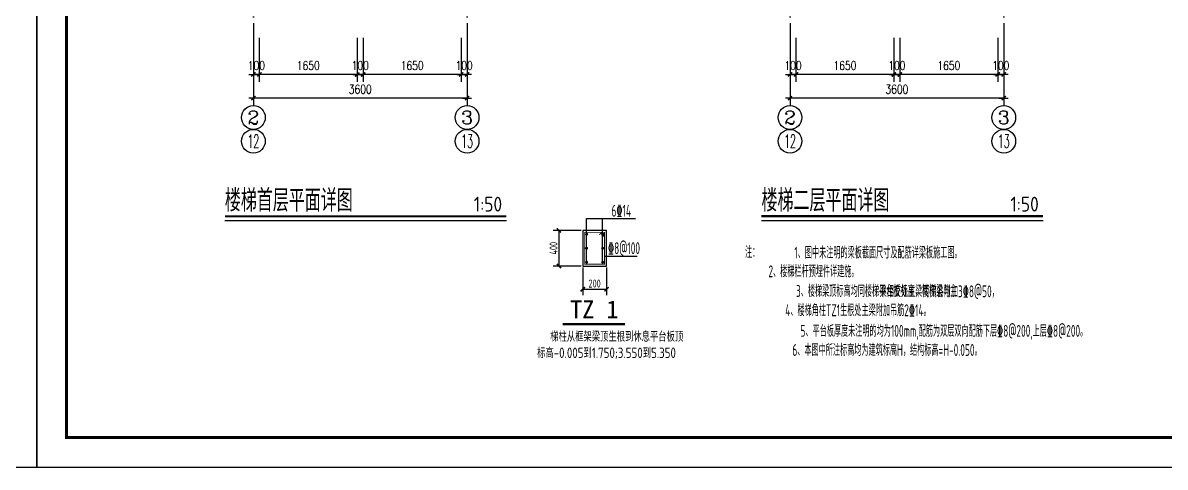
# Model space of a CAD drawing. Extents: x 127019 to 780419, y 327305 to 369305.
# Drawn here: x 720544 to 759029, y 327305 to 342276 of the extents above; entities that cross this region are included whole.
import ezdxf
from ezdxf.enums import TextEntityAlignment as Align

# ---------------------------------------------------------------- set-up
doc = ezdxf.new("R2010")
doc.units = 0
doc.header["$LTSCALE"] = 1000
doc.header["$MEASUREMENT"] = 0
doc.linetypes.add('DOTE', pattern=[2.42, 2, -0.2, 0.02, -0.2])
doc.layers.get('0').update_dxf_attribs({"linetype": 'CONTINUOUS'})
doc.layers.get('Defpoints').update_dxf_attribs({"linetype": 'CONTINUOUS'})
for name, color, linetype in [('AXIS', 3, 'CONTINUOUS'), ('AXIS_TEXT', 7, 'CONTINUOUS'), ('BEAM_DE', 7, 'CONTINUOUS'), ('DIM_SYMB', 3, 'CONTINUOUS'), ('DOTE', 8, 'DOTE'), ('PUB_DIM', 3, 'CONTINUOUS'), ('PUB_TEXT', 7, 'CONTINUOUS'), ('PUB_TITLE', 4, 'CONTINUOUS'), ('REIN', 1, 'CONTINUOUS'), ('TEXT', 7, 'CONTINUOUS'), ('Z', 1, 'CONTINUOUS'), ('文字', 7, 'CONTINUOUS')]:
    doc.layers.add(name, color=color, linetype=linetype)
doc.styles.add('COMPLEX', font='COMPLEX.shx')
doc.styles.add('DIM_FONT', font='SIMPLEX.shx', dxfattribs={"width": 0.75})
doc.styles.add('FS', font='gbxwxt.shx', dxfattribs={"width": 0.7, "bigfont": 'gbhzfs.shx'})
doc.styles.get("Standard").update_dxf_attribs({"font": 'gbxwxt.shx', "bigfont": 'gbhzfs.shx'})
doc.styles.add('TSSD_Rein', font='tssdeng.shx', dxfattribs={"width": 0.6, "bigfont": 'gbhzfs.shx'})
doc.styles.add('宋体', font='', dxfattribs={"width": 0.8})
doc.styles.get('宋体').set_extended_font_data('NSimSun')
doc.dimstyles.new('DIMN', dxfattribs={"dimtxt": 300, "dimasz": 1, "dimexe": 250, "dimexo": 300, "dimgap": 150, "dimtad": 1, "dimdec": 0, "dimzin": 0, "dimdsep": 46, "dimtxsty": 'DIM_FONT', "dimblk": '_DIMX', "dimcen": 0.09, "dimclrt": 7, "dimadec": 0, "dimazin": 0, "dimtfac": 1, "dimtdec": 0, "dimtix": 1, "dimtmove": 2, "dimatfit": 3, "dimldrblk": '_DIMX', "dimfxl": 0, "dimtolj": 1, "dimtzin": 0, "dimarcsym": 0})

# ---------------------------------------------------------------- blocks, each defined once
blk = doc.blocks.new('DIM-QZ')
at = {"layer": 'Z', "color": 4, "const_width": 50}
blk.add_lwpolyline([(-71, -71), (71, 71)], dxfattribs=at)
blk = doc.blocks.new('_REINBK')
blk.add_point((0, 0))
blk = doc.blocks.new('_DIMX')
blk.add_line((-150, 0), (150, 0))
at = {"const_width": 50}
blk.add_lwpolyline([(-70, -70), (70, 70)], dxfattribs=at)
blk = doc.blocks.new('*D366')
at = {"layer": 'Defpoints', "color": 0, "transparency": 16777216}
for p in [(731811, 342074), (732011, 342074), (731811, 340537)]:
    blk.add_point(p, dxfattribs=at)
at = {"layer": 'PUB_DIM', "color": 0, "lineweight": -2, "transparency": 16777216}
for p, q in [((731811, 341774), (731811, 340287)), ((732011, 341774), (732011, 340287)), ((731810, 340537), (731809, 340537)), ((732011, 340537), (731811, 340537)), ((732012, 340537), (732013, 340537))]:
    blk.add_line(p, q, dxfattribs=at)
blk.add_blockref('_DIMX', (731811, 340537), dxfattribs=at)
at = {"layer": 'PUB_DIM', "color": 0, "lineweight": -2, "transparency": 16777216, "rotation": 180}
blk.add_blockref('_DIMX', (732011, 340537), dxfattribs=at)
at = {"layer": 'PUB_DIM', "color": 7, "transparency": 16777216, "insert": (731911, 340837), "char_height": 300, "attachment_point": 5, "style": 'DIM_FONT'}
blk.add_mtext('\\A1;100', dxfattribs=at)
blk = doc.blocks.new('*D367')
at = {"layer": 'Defpoints', "color": 0, "transparency": 16777216}
for p in [(728511, 342074), (731811, 342074), (728511, 340537)]:
    blk.add_point(p, dxfattribs=at)
at = {"layer": 'PUB_DIM', "color": 0, "lineweight": -2, "transparency": 16777216}
for p, q in [((728511, 341774), (728511, 340287)), ((731811, 341774), (731811, 340287)), ((731810, 340537), (728512, 340537))]:
    blk.add_line(p, q, dxfattribs=at)
at = {"layer": 'PUB_DIM', "color": 0, "lineweight": -2, "transparency": 16777216, "rotation": 180}
blk.add_blockref('_DIMX', (728511, 340537), dxfattribs=at)
at = {"layer": 'PUB_DIM', "color": 0, "lineweight": -2, "transparency": 16777216}
blk.add_blockref('_DIMX', (731811, 340537), dxfattribs=at)
at = {"layer": 'PUB_DIM', "color": 7, "transparency": 16777216, "insert": (730161, 340837), "char_height": 300, "attachment_point": 5, "style": 'DIM_FONT'}
blk.add_mtext('\\A1;1650', dxfattribs=at)
blk = doc.blocks.new('*D368')
at = {"layer": 'Defpoints', "color": 0, "transparency": 16777216}
for p in [(728311, 342074), (728511, 342074), (728311, 340537)]:
    blk.add_point(p, dxfattribs=at)
at = {"layer": 'PUB_DIM', "color": 0, "lineweight": -2, "transparency": 16777216}
for p, q in [((728311, 341774), (728311, 340287)), ((728511, 341774), (728511, 340287)), ((728310, 340537), (728309, 340537)), ((728511, 340537), (728311, 340537)), ((728512, 340537), (728513, 340537))]:
    blk.add_line(p, q, dxfattribs=at)
blk.add_blockref('_DIMX', (728311, 340537), dxfattribs=at)
at = {"layer": 'PUB_DIM', "color": 0, "lineweight": -2, "transparency": 16777216, "rotation": 180}
blk.add_blockref('_DIMX', (728511, 340537), dxfattribs=at)
at = {"layer": 'PUB_DIM', "color": 7, "transparency": 16777216, "insert": (728411, 340837), "char_height": 300, "attachment_point": 5, "style": 'DIM_FONT'}
blk.add_mtext('\\A1;100', dxfattribs=at)
blk = doc.blocks.new('*D369')
at = {"layer": 'Defpoints', "color": 0, "transparency": 16777216}
for p in [(732011, 342074), (735311, 342074), (732011, 340537)]:
    blk.add_point(p, dxfattribs=at)
at = {"layer": 'PUB_DIM', "color": 0, "lineweight": -2, "transparency": 16777216}
for p, q in [((732011, 341774), (732011, 340287)), ((735311, 341774), (735311, 340287)), ((735310, 340537), (732012, 340537))]:
    blk.add_line(p, q, dxfattribs=at)
for p, rotation in [((732011, 340537), 180.000000000002), ((735311, 340537), 1.998401444325282e-12)]:
    blk.add_blockref('_DIMX', p, dxfattribs=dict(at, rotation=rotation))
at = {"layer": 'PUB_DIM', "color": 7, "transparency": 16777216, "insert": (733661, 340837), "char_height": 300, "attachment_point": 5, "style": 'DIM_FONT'}
blk.add_mtext('\\A1;1650', dxfattribs=at)
blk = doc.blocks.new('_axiso')
blk.add_circle((0, 0), 0.5)
at = {"layer": 'AXIS_TEXT', "style": 'COMPLEX', "width": 1.041667}
blk.add_attdef('A', text='', height=0.56, dxfattribs=at).set_placement((-0.25, -0.28), (0.25, -0.28), align=Align.FIT)
blk = doc.blocks.new('*D370')
at = {"layer": 'Defpoints', "color": 0, "transparency": 16777216}
for p in [(735311, 342074), (735511, 342074), (735311, 340537)]:
    blk.add_point(p, dxfattribs=at)
at = {"layer": 'PUB_DIM', "color": 0, "lineweight": -2, "transparency": 16777216}
for p, q in [((735311, 341774), (735311, 340287)), ((735511, 341774), (735511, 340287)), ((735310, 340537), (735309, 340537)), ((735511, 340537), (735311, 340537)), ((735512, 340537), (735513, 340537))]:
    blk.add_line(p, q, dxfattribs=at)
blk.add_blockref('_DIMX', (735311, 340537), dxfattribs=at)
at = {"layer": 'PUB_DIM', "color": 0, "lineweight": -2, "transparency": 16777216, "rotation": 180}
blk.add_blockref('_DIMX', (735511, 340537), dxfattribs=at)
at = {"layer": 'PUB_DIM', "color": 7, "transparency": 16777216, "insert": (735411, 340837), "char_height": 300, "attachment_point": 5, "style": 'DIM_FONT'}
blk.add_mtext('\\A1;100', dxfattribs=at)
blk = doc.blocks.new('*D371')
at = {"layer": 'Defpoints', "color": 0, "transparency": 16777216}
for p in [(728311, 342074), (735511, 342074), (728311, 339737)]:
    blk.add_point(p, dxfattribs=at)
at = {"layer": 'PUB_DIM', "color": 0, "lineweight": -2, "transparency": 16777216}
for p, q in [((728311, 341774), (728311, 339487)), ((735511, 341774), (735511, 339487)), ((735510, 339737), (728312, 339737))]:
    blk.add_line(p, q, dxfattribs=at)
at = {"layer": 'PUB_DIM', "color": 0, "lineweight": -2, "transparency": 16777216, "rotation": 180.0000000000009}
blk.add_blockref('_DIMX', (728311, 339737), dxfattribs=at)
at = {"layer": 'PUB_DIM', "color": 0, "lineweight": -2, "transparency": 16777216}
blk.add_blockref('_DIMX', (735511, 339737), dxfattribs=at)
at = {"layer": 'PUB_DIM', "color": 7, "transparency": 16777216, "insert": (731911, 340037), "char_height": 300, "attachment_point": 5, "style": 'DIM_FONT'}
blk.add_mtext('\\A1;3600', dxfattribs=at)
blk = doc.blocks.new('*D372')
at = {"layer": 'Defpoints', "color": 0, "transparency": 16777216}
for p in [(749891, 342074), (750091, 342074), (749891, 340537)]:
    blk.add_point(p, dxfattribs=at)
at = {"layer": 'PUB_DIM', "color": 0, "lineweight": -2, "transparency": 16777216}
for p, q in [((749891, 341774), (749891, 340287)), ((750091, 341774), (750091, 340287)), ((749890, 340537), (749889, 340537)), ((750091, 340537), (749891, 340537)), ((750092, 340537), (750093, 340537))]:
    blk.add_line(p, q, dxfattribs=at)
blk.add_blockref('_DIMX', (749891, 340537), dxfattribs=at)
at = {"layer": 'PUB_DIM', "color": 0, "lineweight": -2, "transparency": 16777216, "rotation": 180}
blk.add_blockref('_DIMX', (750091, 340537), dxfattribs=at)
at = {"layer": 'PUB_DIM', "color": 7, "transparency": 16777216, "insert": (749991, 340837), "char_height": 300, "attachment_point": 5, "style": 'DIM_FONT'}
blk.add_mtext('\\A1;100', dxfattribs=at)
blk = doc.blocks.new('*D373')
at = {"layer": 'Defpoints', "color": 0, "transparency": 16777216}
for p in [(746591, 342074), (749891, 342074), (746591, 340537)]:
    blk.add_point(p, dxfattribs=at)
at = {"layer": 'PUB_DIM', "color": 0, "lineweight": -2, "transparency": 16777216}
for p, q in [((746591, 341774), (746591, 340287)), ((749891, 341774), (749891, 340287)), ((749890, 340537), (746592, 340537))]:
    blk.add_line(p, q, dxfattribs=at)
at = {"layer": 'PUB_DIM', "color": 0, "lineweight": -2, "transparency": 16777216, "rotation": 180}
blk.add_blockref('_DIMX', (746591, 340537), dxfattribs=at)
at = {"layer": 'PUB_DIM', "color": 0, "lineweight": -2, "transparency": 16777216}
blk.add_blockref('_DIMX', (749891, 340537), dxfattribs=at)
at = {"layer": 'PUB_DIM', "color": 7, "transparency": 16777216, "insert": (748241, 340837), "char_height": 300, "attachment_point": 5, "style": 'DIM_FONT'}
blk.add_mtext('\\A1;1650', dxfattribs=at)
blk = doc.blocks.new('*D374')
at = {"layer": 'Defpoints', "color": 0, "transparency": 16777216}
for p in [(746391, 342074), (746591, 342074), (746391, 340537)]:
    blk.add_point(p, dxfattribs=at)
at = {"layer": 'PUB_DIM', "color": 0, "lineweight": -2, "transparency": 16777216}
for p, q in [((746391, 341774), (746391, 340287)), ((746591, 341774), (746591, 340287)), ((746390, 340537), (746389, 340537)), ((746591, 340537), (746391, 340537)), ((746592, 340537), (746593, 340537))]:
    blk.add_line(p, q, dxfattribs=at)
blk.add_blockref('_DIMX', (746391, 340537), dxfattribs=at)
at = {"layer": 'PUB_DIM', "color": 0, "lineweight": -2, "transparency": 16777216, "rotation": 180}
blk.add_blockref('_DIMX', (746591, 340537), dxfattribs=at)
at = {"layer": 'PUB_DIM', "color": 7, "transparency": 16777216, "insert": (746491, 340837), "char_height": 300, "attachment_point": 5, "style": 'DIM_FONT'}
blk.add_mtext('\\A1;100', dxfattribs=at)
blk = doc.blocks.new('*D375')
at = {"layer": 'Defpoints', "color": 0, "transparency": 16777216}
for p in [(750091, 342074), (753391, 342074), (750091, 340537)]:
    blk.add_point(p, dxfattribs=at)
at = {"layer": 'PUB_DIM', "color": 0, "lineweight": -2, "transparency": 16777216}
for p, q in [((750091, 341774), (750091, 340287)), ((753391, 341774), (753391, 340287)), ((753390, 340537), (750092, 340537))]:
    blk.add_line(p, q, dxfattribs=at)
for p, rotation in [((750091, 340537), 180.000000000002), ((753391, 340537), 1.998401444325282e-12)]:
    blk.add_blockref('_DIMX', p, dxfattribs=dict(at, rotation=rotation))
at = {"layer": 'PUB_DIM', "color": 7, "transparency": 16777216, "insert": (751741, 340837), "char_height": 300, "attachment_point": 5, "style": 'DIM_FONT'}
blk.add_mtext('\\A1;1650', dxfattribs=at)
blk = doc.blocks.new('*D376')
at = {"layer": 'Defpoints', "color": 0, "transparency": 16777216}
for p in [(753391, 342074), (753591, 342074), (753391, 340537)]:
    blk.add_point(p, dxfattribs=at)
at = {"layer": 'PUB_DIM', "color": 0, "lineweight": -2, "transparency": 16777216}
for p, q in [((753391, 341774), (753391, 340287)), ((753591, 341774), (753591, 340287)), ((753390, 340537), (753389, 340537)), ((753591, 340537), (753391, 340537)), ((753592, 340537), (753593, 340537))]:
    blk.add_line(p, q, dxfattribs=at)
blk.add_blockref('_DIMX', (753391, 340537), dxfattribs=at)
at = {"layer": 'PUB_DIM', "color": 0, "lineweight": -2, "transparency": 16777216, "rotation": 180}
blk.add_blockref('_DIMX', (753591, 340537), dxfattribs=at)
at = {"layer": 'PUB_DIM', "color": 7, "transparency": 16777216, "insert": (753491, 340837), "char_height": 300, "attachment_point": 5, "style": 'DIM_FONT'}
blk.add_mtext('\\A1;100', dxfattribs=at)
blk = doc.blocks.new('*D377')
at = {"layer": 'Defpoints', "color": 0, "transparency": 16777216}
for p in [(746391, 342074), (753591, 342074), (746391, 339737)]:
    blk.add_point(p, dxfattribs=at)
at = {"layer": 'PUB_DIM', "color": 0, "lineweight": -2, "transparency": 16777216}
for p, q in [((746391, 341774), (746391, 339487)), ((753591, 341774), (753591, 339487)), ((753590, 339737), (746392, 339737))]:
    blk.add_line(p, q, dxfattribs=at)
at = {"layer": 'PUB_DIM', "color": 0, "lineweight": -2, "transparency": 16777216, "rotation": 180.0000000000009}
blk.add_blockref('_DIMX', (746391, 339737), dxfattribs=at)
at = {"layer": 'PUB_DIM', "color": 0, "lineweight": -2, "transparency": 16777216}
blk.add_blockref('_DIMX', (753591, 339737), dxfattribs=at)
at = {"layer": 'PUB_DIM', "color": 7, "transparency": 16777216, "insert": (749991, 340037), "char_height": 300, "attachment_point": 5, "style": 'DIM_FONT'}
blk.add_mtext('\\A1;3600', dxfattribs=at)

msp = doc.modelspace()

# ---------------------------------------------------------------- linework, layer by layer
at = {"layer": 'AXIS_TEXT', "color": 3}
for p, q in [((739357.5, 335282.2), (738406.8, 335282.2)), ((738606.8, 335281.2), (738606.8, 334083.2)), ((739357.5, 334082.2), (738406.8, 334082.2)), ((739407.5, 334032.2), (739407.5, 333099.9)), ((740207.5, 334032.2), (740207.5, 333099.9)), ((739408.5, 333299.9), (740206.5, 333299.9))]:
    msp.add_line(p, q, dxfattribs=at)
at = {"layer": 'BEAM_DE'}
for p, q in [((739407.5, 335282.2), (739407.5, 334082.2)), ((740207.5, 335282.2), (739407.5, 335282.2)), ((740207.5, 334082.2), (740207.5, 335282.2)), ((739407.5, 334082.2), (740207.5, 334082.2))]:
    msp.add_line(p, q, dxfattribs=at)
at = {"layer": 'DIM_SYMB', "const_width": 70}
for points in [[(727350.2, 335753.3), (736838, 335753.3)], [(745429.6, 335761.2), (754917.5, 335761.2)]]:
    msp.add_lwpolyline(points, dxfattribs=at)
at = {"layer": 'DIM_SYMB'}
for points in [[(727350.2, 335613.3), (736838, 335613.3)], [(745429.6, 335621.2), (754917.5, 335621.2)]]:
    msp.add_lwpolyline(points, dxfattribs=at)
at = {"layer": 'DOTE'}
for p, q in [((728311.2, 359200.2), (728311.2, 341221.9)), ((735511.2, 359200.2), (735511.2, 341221.9)), ((746390.6, 359200.2), (746390.6, 341221.9)), ((753590.6, 359200.2), (753590.6, 341221.9))]:
    msp.add_line(p, q, dxfattribs=at)
at = {"layer": 'PUB_TITLE'}
for points in [[(661619.2, 327305.3), (721019.2, 327305.3), (721019.2, 369305.3), (661619.2, 369305.3)], [(721019.2, 327305.3), (780419.2, 327305.3), (780419.2, 369305.3), (721019.2, 369305.3)]]:
    msp.add_lwpolyline(points, close=True, dxfattribs=at)
at = {"layer": 'PUB_TITLE', "const_width": 100}
msp.add_lwpolyline([(722019.2, 328305.3), (779419.2, 328305.3), (779419.2, 368305.3), (722019.2, 368305.3)], close=True, dxfattribs=at)
at = {"layer": 'REIN', "const_width": 30}
for points in [[(740142.5, 335217.2), (740142.5, 334147.2), (739472.5, 334147.2), (739472.5, 335217.2), (740142.5, 335217.2)], [(739965.7, 335132.3), (740050.6, 335217.2)], [(740142.5, 335125.3), (740057.6, 335040.4)]]:
    msp.add_lwpolyline(points, dxfattribs=at)
at = {"layer": 'REIN', "const_width": 50}
for points in [[(739512.5, 335152.2, 1), (739562.5, 335152.2, 1)], [(740052.5, 335152.2, 1), (740102.5, 335152.2, 1)], [(739512.5, 334680.2, 1), (739562.5, 334680.2, 1)], [(740052.5, 334680.2, 1), (740102.5, 334680.2, 1)], [(739512.5, 334212.2, 1), (739562.5, 334212.2, 1)], [(740052.5, 334212.2, 1), (740102.5, 334212.2, 1)]]:
    msp.add_lwpolyline(points, format="xyb", close=True, dxfattribs=at)
at = {"layer": 'TEXT'}
for p, q in [((739537.5, 335683.5), (741181, 335683.5)), ((739537.5, 334237.2), (739537.5, 335683.5)), ((740077.5, 334237.2), (740077.5, 335683.5))]:
    msp.add_line(p, q, dxfattribs=at)
msp.add_lwpolyline([(740142.5, 334409.6), (741235.4, 334409.6)], dxfattribs=at)
at = {"layer": '文字', "const_width": 80, "elevation": 0}
msp.add_lwpolyline([(738733.2, 332121), (740831.3, 332121)], dxfattribs=at)

# ---------------------------------------------------------------- block references
at = {"layer": 'AXIS'}
ref = msp.add_blockref('_axiso', (728311.2, 339086.6), dxfattribs=dict(at, xscale=800, yscale=800, zscale=800))
ref.add_attrib('A', '2', dxfattribs={"layer": 'AXIS_TEXT', "height": 448, "style": 'COMPLEX', "width": 1.339286}).set_placement((728111.2, 338862.6), (728511.2, 338862.6), align=Align.FIT)
ref = msp.add_blockref('_axiso', (735511.2, 339086.6), dxfattribs=dict(at, xscale=800, yscale=800, zscale=800))
ref.add_attrib('A', '3', dxfattribs={"layer": 'AXIS_TEXT', "height": 448, "style": 'COMPLEX', "width": 1.339286}).set_placement((735311.2, 338862.6), (735711.2, 338862.6), align=Align.FIT)
ref = msp.add_blockref('_axiso', (746390.6, 339086.6), dxfattribs=dict(at, xscale=800, yscale=800, zscale=800))
ref.add_attrib('A', '2', dxfattribs={"layer": 'AXIS_TEXT', "height": 448, "style": 'COMPLEX', "width": 1.339286}).set_placement((746190.6, 338862.6), (746590.6, 338862.6), align=Align.FIT)
ref = msp.add_blockref('_axiso', (753590.6, 339086.6), dxfattribs=dict(at, xscale=800, yscale=800, zscale=800))
ref.add_attrib('A', '3', dxfattribs={"layer": 'AXIS_TEXT', "height": 448, "style": 'COMPLEX', "width": 1.339286}).set_placement((753390.6, 338862.6), (753790.6, 338862.6), align=Align.FIT)
ref = msp.add_blockref('_axiso', (728311.2, 338286.6), dxfattribs=dict(at, xscale=800, yscale=800, zscale=800))
ref.add_attrib('A', '12', dxfattribs={"layer": 'AXIS_TEXT', "height": 448, "style": 'COMPLEX', "width": 0.646552}).set_placement((728111.2, 338062.6), (728511.2, 338062.6), align=Align.FIT)
ref = msp.add_blockref('_axiso', (735511.2, 338286.6), dxfattribs=dict(at, xscale=800, yscale=800, zscale=800))
ref.add_attrib('A', '13', dxfattribs={"layer": 'AXIS_TEXT', "height": 448, "style": 'COMPLEX', "width": 0.646552}).set_placement((735311.2, 338062.6), (735711.2, 338062.6), align=Align.FIT)
ref = msp.add_blockref('_axiso', (746390.6, 338286.6), dxfattribs=dict(at, xscale=800, yscale=800, zscale=800))
ref.add_attrib('A', '12', dxfattribs={"layer": 'AXIS_TEXT', "height": 448, "style": 'COMPLEX', "width": 0.646552}).set_placement((746190.6, 338062.6), (746590.6, 338062.6), align=Align.FIT)
ref = msp.add_blockref('_axiso', (753590.6, 338286.6), dxfattribs=dict(at, xscale=800, yscale=800, zscale=800))
ref.add_attrib('A', '13', dxfattribs={"layer": 'AXIS_TEXT', "height": 448, "style": 'COMPLEX', "width": 0.646552}).set_placement((753390.6, 338062.6), (753790.6, 338062.6), align=Align.FIT)
at = {"layer": 'AXIS_TEXT', "color": 3}
for p, rotation in [((738606.8, 335282.2), 90), ((738606.8, 334082.2), 270), ((739407.5, 333299.9), 180)]:
    msp.add_blockref('DIM-QZ', p, dxfattribs=dict(at, rotation=rotation))
msp.add_blockref('DIM-QZ', (740207.5, 333299.9), dxfattribs=at)
at = {"layer": 'TEXT', "xscale": 100, "yscale": 100, "zscale": 100}
msp.add_blockref('_REINBK', (739472.5, 334682.2), dxfattribs=at)

# ---------------------------------------------------------------- texts
at = {"layer": 'AXIS_TEXT', "insert": (738421.8, 334682.2), "char_height": 270, "attachment_point": 5, "rotation": 90, "style": 'FS'}
msp.add_mtext('400', dxfattribs=at)
at = {"layer": 'AXIS_TEXT', "insert": (739807.5, 333492), "char_height": 270, "attachment_point": 5, "style": 'FS'}
msp.add_mtext('200', dxfattribs=at)
at = {"layer": 'PUB_TEXT'}
for s, height, p in [('楼梯首层平面详图', 748.03, (727350.2, 335916.9)), ('楼梯二层平面详图', 748.03, (745429.6, 335916.9)), ('1:50', 500, (735737.6, 335916.9)), ('1:50', 500, (753817, 335916.9))]:
    msp.add_text(s, height=height, dxfattribs=at).set_placement(p)
at = {"layer": 'PUB_TEXT', "style": 'TSSD_Rein', "width": 0.6}
msp.add_text('6%%13214', height=400, dxfattribs=at).set_placement((741034.3, 335745.6), align=Align.RIGHT)
for s, p in [('%%1328@100', (740259.4, 334484.6)), ('2、楼梯栏杆预埋件详建施。', (745662.7, 333704.1))]:
    msp.add_text(s, height=400, dxfattribs=at).set_placement(p)
for s, p in [('注：', (745115.6, 334573.9)), ('1、图中未注明的梁板截面尺寸及配筋详梁板施工图。', (749354.2, 334553.8)), ('3、楼梯梁顶标高均同楼梯平台板标高，楼梯梁与主', (749312, 333256.2)), ('梁相交处主梁两侧各附加3%%1328@50， ', (751489.9, 333231.9)), ('4、楼梯角柱TZ1生根处主梁附加吊筋2%%13214。', (748678.7, 332612)), ('5、平台板厚度未注明的均为100mm,配筋为双层双向配筋下层%%1328@200,上层%%1328@200。', (751574, 331881.9)), ('6、本图中所注标高均为建筑标高H，结构标高=H-0.050。', (749658.9, 331268.9))]:
    msp.add_text(s, height=400, dxfattribs=at).set_placement(p, align=Align.MIDDLE)
at = {"layer": 'PUB_TEXT', "style": 'TSSD_Rein', "width": 0.8}
for s, p in [('梯柱从框架梁顶生根到休息平台板顶', (742793, 331425.1)), ('标高-0.005到1.750;3.550到5.350', (742546.5, 330877.7))]:
    msp.add_text(s, height=350, dxfattribs=at).set_placement(p, align=Align.BOTTOM_RIGHT)
at = {"layer": '文字', "style": '宋体'}
msp.add_text('TZ 1', height=600, dxfattribs=at).set_placement((738982.8, 332324.8, 0))

# ---------------------------------------------------------------- dimensions: what is measured, and where the dimension line sits
at = {"layer": 'PUB_DIM'}
for p1, p2, distance, picture, middle in [((728511.2, 342073.9), (728311.2, 342073.9), 1537.2, '*D368', (728411.2, 340836.6)), ((735511.2, 342073.9), (728311.2, 342073.9), 2337.2, '*D371', (731911.2, 340036.6)), ((731811.2, 342073.9), (728511.2, 342073.9), 1537.2, '*D367', (730161.2, 340836.6)), ((732011.2, 342073.9), (731811.2, 342073.9), 1537.2, '*D366', (731911.2, 340836.6)), ((735311.2, 342073.9), (732011.2, 342073.9), 1537.2, '*D369', (733661.2, 340836.6)), ((735511.2, 342073.9), (735311.2, 342073.9), 1537.2, '*D370', (735411.2, 340836.6)), ((746590.6, 342073.9), (746390.6, 342073.9), 1537.2, '*D374', (746490.6, 340836.6)), ((753590.6, 342073.9), (746390.6, 342073.9), 2337.2, '*D377', (749990.6, 340036.6)), ((749890.6, 342073.9), (746590.6, 342073.9), 1537.2, '*D373', (748240.6, 340836.6)), ((750090.6, 342073.9), (749890.6, 342073.9), 1537.2, '*D372', (749990.6, 340836.6)), ((753390.6, 342073.9), (750090.6, 342073.9), 1537.2, '*D375', (751740.6, 340836.6)), ((753590.6, 342073.9), (753390.6, 342073.9), 1537.2, '*D376', (753490.6, 340836.6))]:
    dim = msp.add_aligned_dim(p1=p1, p2=p2, distance=distance, dimstyle='DIMN', override={"dimlfac": 0.5}, dxfattribs=at)
    dim.commit()
    dim.dimension.update_dxf_attribs({"geometry": picture, "text_midpoint": middle})

doc.saveas('drawing.dxf')
